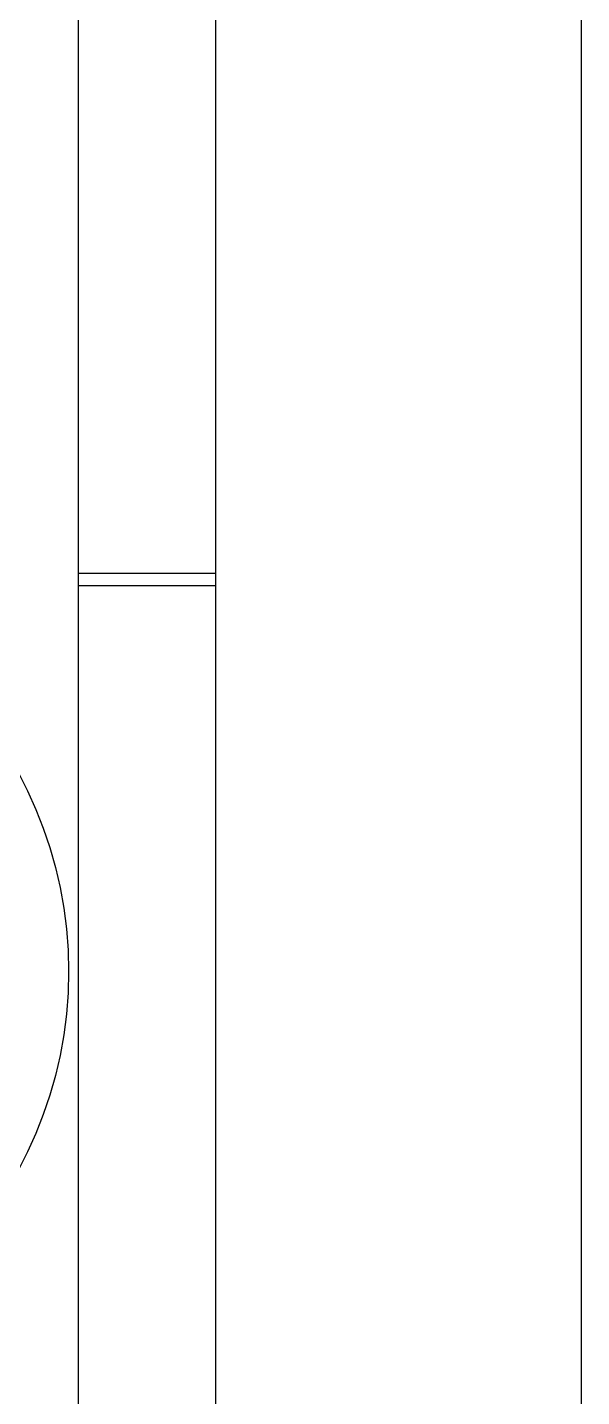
# Model space of a CAD drawing. Extents: x -66030 to 95157, y -13132 to 45879.
# Drawn here: x 82816 to 83182, y -6037 to -5133 of the extents above; entities that cross this region are included whole.
import ezdxf

# ---------------------------------------------------------------- set-up
doc = ezdxf.new("R2010")
doc.units = 0
doc.header["$LTSCALE"] = 100
doc.header["$MEASUREMENT"] = 0
doc.layers.add('立面框架', color=3, linetype='CONTINUOUS')

msp = doc.modelspace()

# ---------------------------------------------------------------- linework, layer by layer
at = {"layer": '立面框架'}
for p, q in [((82940.34, -6715.68), (82940.34, -4764.3)), ((82849.72, -5493.36), (82940.34, -5493.36)), ((82849.72, -5501.36), (82940.34, -5501.36))]:
    msp.add_line(p, q, dxfattribs=at)
msp.add_lwpolyline([(77442.64, -8364.99), (83182, -8364.99), (83182, -4377.65), (82305.99, -4377.65), (82305.99, -4293.07), (82336.2, -4293.07), (82336.2, -4220.57), (78288.44, -4220.57), (78288.44, -4293.07), (78318.65, -4293.07), (78318.65, -4377.65), (77442.64, -4377.65), (77442.64, -8364.99)], dxfattribs=at)
msp.add_lwpolyline([(82287.86, -5066.37), (82287.86, -6522.35), (82849.72, -6522.35), (82849.72, -5066.37)], close=True, dxfattribs=at)
msp.add_circle((82568.09, -5756.28), 275, dxfattribs=at)

doc.saveas('drawing.dxf')
